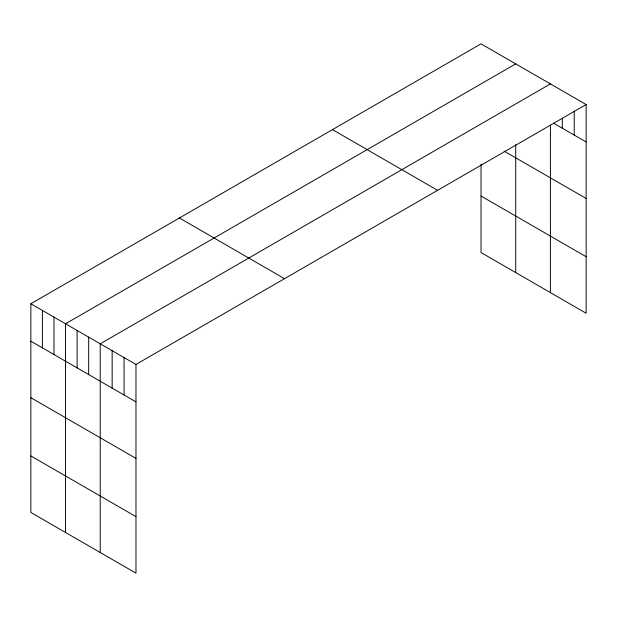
<?xml version="1.0" encoding="UTF-8"?>
<svg xmlns="http://www.w3.org/2000/svg" width="617" height="617" viewBox="0 0 617 617"><rect width="100%" height="100%" fill="white"/><g stroke="black" fill="none" stroke-linecap="round" stroke-linejoin="round"><path stroke-width="0.93" d="M30.85 303.757L135.971 364.446L135.971 573.147L30.85 512.457L30.85 303.757L481.029 43.853L586.15 104.543L586.15 313.243L481.029 252.554L481.029 164.184M515.719 63.875L65.541 323.786L65.541 532.486M550.41 83.904L100.232 343.816L100.232 552.516M135.971 364.446L586.15 104.543M553.588 123.169L586.15 141.972M504.151 151.15L586.15 198.489M481.029 196.029L586.15 256.726M332.47 129.616L437.592 190.314M179.408 217.986L284.53 278.683M30.85 341.186L135.971 401.875M30.85 397.703L135.971 458.4M30.85 455.94L135.971 516.63M574.234 111.099L574.234 135.092M562.318 118.618L562.318 128.213M550.41 125.104L550.41 292.605M515.719 144.64L515.719 272.583M124.063 357.567L124.063 395.003M112.147 350.695L112.147 388.124M88.671 337.137L88.671 374.565M77.102 330.457L77.102 367.894M53.98 317.107L53.98 354.536M42.411 310.436L42.411 347.865"/></g></svg>
